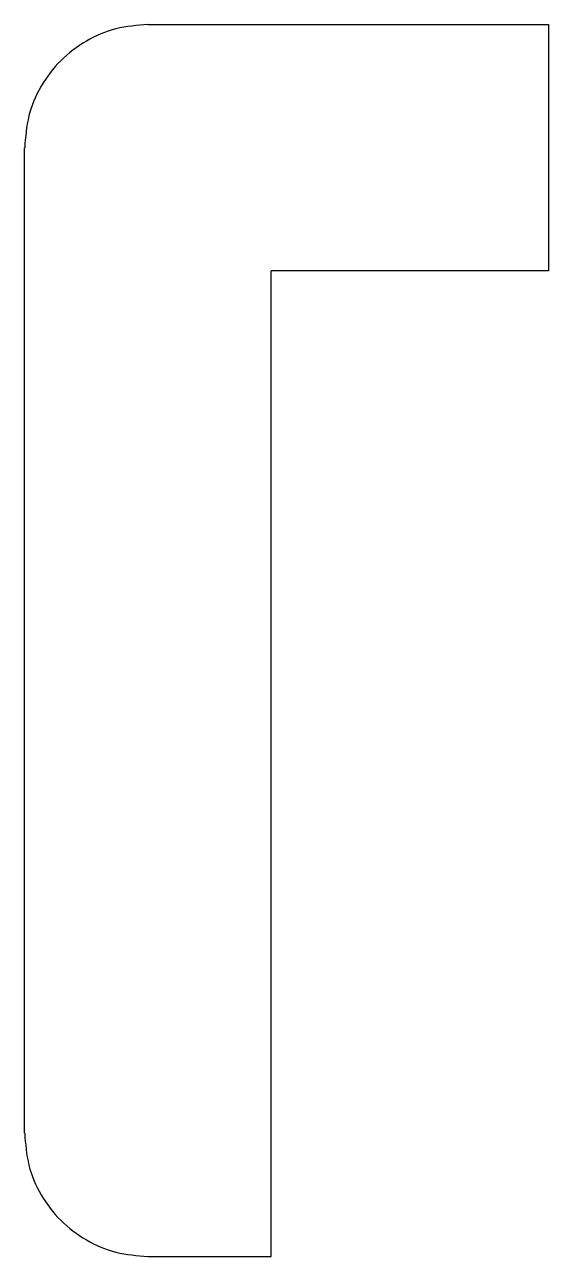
# Model space of a CAD drawing. Extents: x 0 to 106, y -52 to -2.
# Drawn here: x 0.1 to 21.3, y -52 to -2 of the extents above.
import ezdxf

# ---------------------------------------------------------------- set-up
doc = ezdxf.new("R2010")
doc.units = 0
doc.layers.get('0').update_dxf_attribs({"linetype": 'CONTINUOUS'})

msp = doc.modelspace()

# ---------------------------------------------------------------- linework, layer by layer
at = {"color": 7}
for points in [[(5.07492, -2.002231), (21.3233, -2.002231)], [(21.3233, -2.002231), (21.3233, -12.002211), (10.07364, -12.002211)], [(0.07366, -47.000871), (0.07366, -7.000951)], [(10.07364, -52.002131), (10.07364, -12.002211)], [(5.07492, -52.002131), (10.07364, -52.002131)]]:
    msp.add_lwpolyline(points, dxfattribs=at)
for points, knots in [([(5.074996, -2.002752), (4.63743, -2.036083), (3.765918, -2.102469), (2.546712, -2.627095), (1.497506, -3.425262), (0.69934, -4.474469), (0.174716, -5.693676), (0.108331, -6.565188), (0.075001, -7.002755)], [0, 0, 0, 0, 1.308875, 2.606918, 3.915793, 5.224668, 6.522711, 7.831586, 7.831586, 7.831586, 7.831586]), ([(0.075001, -47.002649), (0.108332, -47.440215), (0.174719, -48.311725), (0.699345, -49.530929), (1.49751, -50.580133), (2.546716, -51.378298), (3.76592, -51.902923), (4.637431, -51.969308), (5.074996, -52.002639)], [0, 0, 0, 0, 1.308873, 2.606914, 3.915786, 5.224659, 6.5227, 7.831573, 7.831573, 7.831573, 7.831573])]:
    msp.add_open_spline(points, degree=3, knots=knots, dxfattribs=at)

doc.saveas('drawing.dxf')
